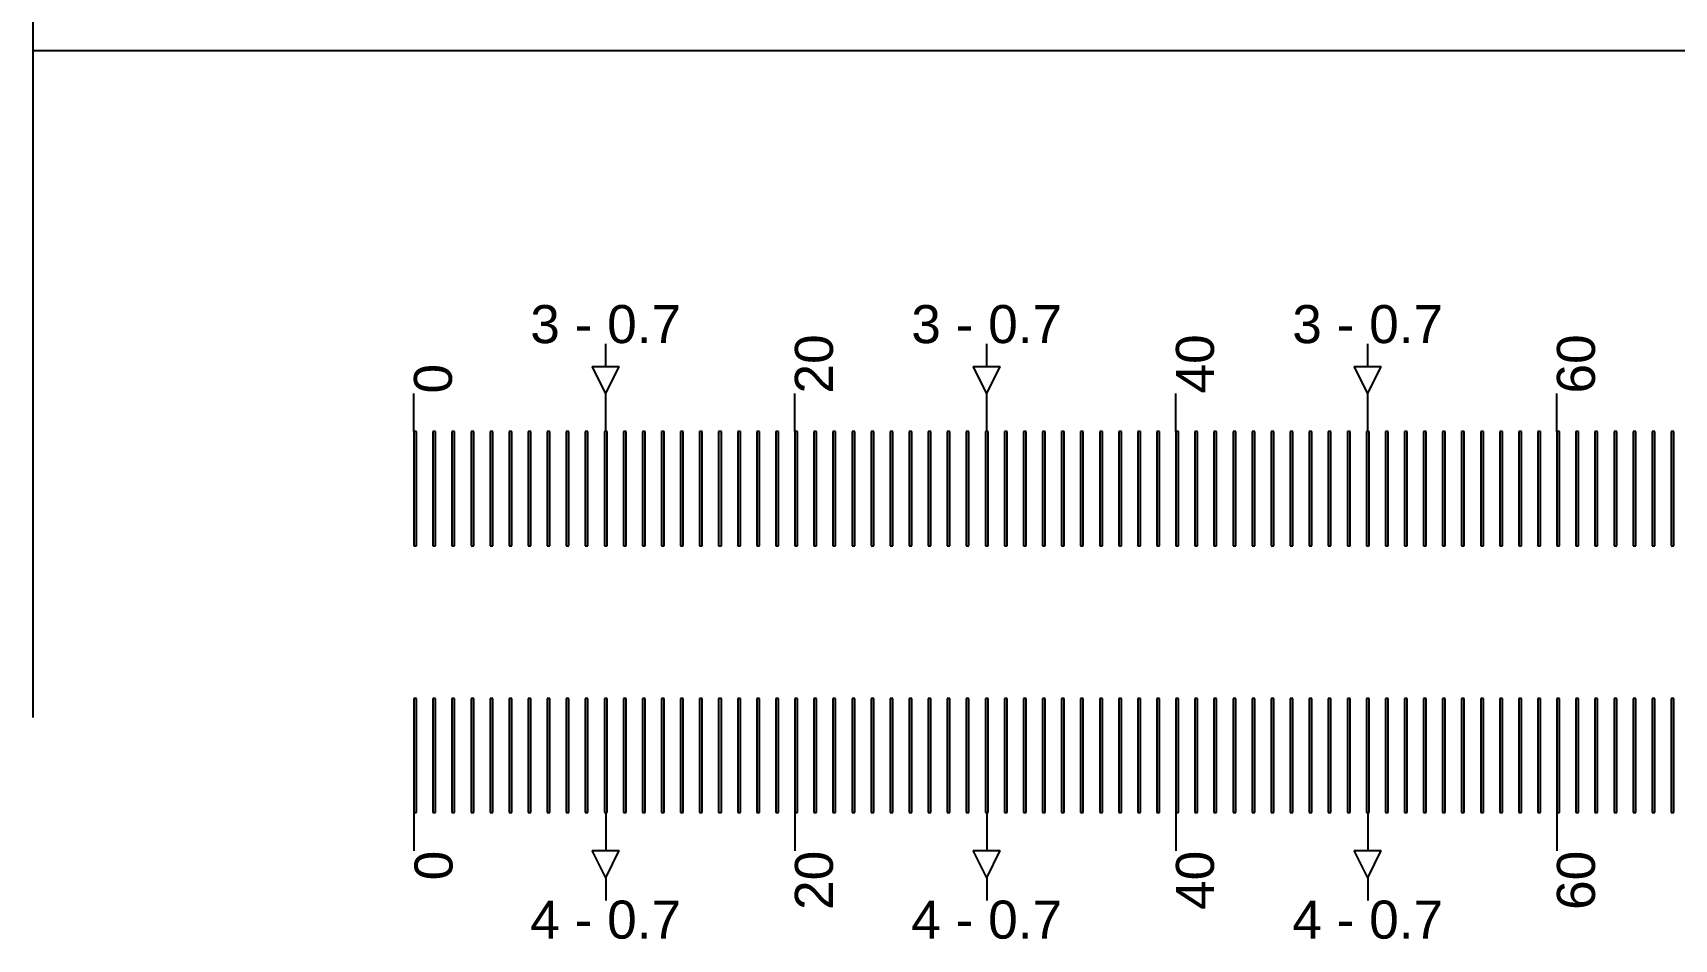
# Model space of a CAD drawing. Extents: x -119394 to 128420, y 74496 to 185496.
# Drawn here: x 4356.8 to 4787.6, y 156962.7 to 157200.5 of the extents above; entities that cross this region are included whole.
import ezdxf

# ---------------------------------------------------------------- set-up
doc = ezdxf.new("R2010")
doc.units = 13
doc.layers.add('CL - Label-1', color=120, linetype='Continuous')
doc.layers.add('CL - Label-2', color=132, linetype='Continuous')
doc.layers.add('CL - Sub-Micro', color=7, linetype='Continuous', true_color=0x47d1ff)
doc.styles.get("Standard").update_dxf_attribs({"font": 'arial.ttf'})

msp = doc.modelspace()

# ---------------------------------------------------------------- linework, layer by layer
for p, q in [((4356.79, 157370.86), (4356.79, 157020.86)), ((4356.79, 157195.86), (14856.79, 157195.86)), ((4507.14, 157112.94), (4507.14, 157118.94)), ((4607.14, 157112.94), (4607.14, 157118.94)), ((4707.14, 157112.94), (4707.14, 157118.94)), ((4456.79, 157095.86), (4456.79, 157105.86)), ((4507.14, 157095.86), (4507.14, 157105.86)), ((4556.79, 157095.86), (4556.79, 157105.86)), ((4607.14, 157095.86), (4607.14, 157105.86)), ((4656.79, 157095.86), (4656.79, 157105.86)), ((4707.14, 157095.86), (4707.14, 157105.86)), ((4756.79, 157095.86), (4756.79, 157105.86)), ((4456.79, 156995.86), (4456.79, 156985.86)), ((4507.14, 156995.86), (4507.14, 156985.86)), ((4556.79, 156995.86), (4556.79, 156985.86)), ((4607.14, 156995.86), (4607.14, 156985.86)), ((4656.79, 156995.86), (4656.79, 156985.86)), ((4707.14, 156995.86), (4707.14, 156985.86)), ((4756.79, 156995.86), (4756.79, 156985.86)), ((4507.14, 156978.79), (4507.14, 156972.79)), ((4607.14, 156978.79), (4607.14, 156972.79)), ((4707.14, 156978.79), (4707.14, 156972.79))]:
    msp.add_line(p, q)
at = {"layer": 'CL - Label-2'}
for p, q in [((4507.14, 157105.86), (4503.6, 157112.96)), ((4503.6, 157112.96), (4510.67, 157112.96)), ((4507.14, 157105.86), (4510.67, 157112.96)), ((4607.14, 157105.86), (4603.6, 157112.96)), ((4603.6, 157112.96), (4610.67, 157112.96)), ((4607.14, 157105.86), (4610.67, 157112.96)), ((4707.14, 157105.86), (4703.6, 157112.96)), ((4703.6, 157112.96), (4710.67, 157112.96)), ((4707.14, 157105.86), (4710.67, 157112.96)), ((4507.14, 156978.79), (4503.6, 156985.89)), ((4503.6, 156985.89), (4510.67, 156985.89)), ((4507.14, 156978.79), (4510.67, 156985.89)), ((4607.14, 156978.79), (4603.6, 156985.89)), ((4603.6, 156985.89), (4610.67, 156985.89)), ((4607.14, 156978.79), (4610.67, 156985.89)), ((4707.14, 156978.79), (4703.6, 156985.89)), ((4703.6, 156985.89), (4710.67, 156985.89)), ((4707.14, 156978.79), (4710.67, 156985.89))]:
    msp.add_line(p, q, dxfattribs=at)
at = {"layer": 'CL - Sub-Micro'}
for p, q in [((4456.79, 157095.86), (4456.79, 157065.86)), ((4457.49, 157095.86), (4456.79, 157095.86)), ((4457.49, 157065.86), (4457.49, 157095.86)), ((4461.79, 157095.86), (4461.79, 157065.86)), ((4462.49, 157095.86), (4461.79, 157095.86)), ((4462.49, 157065.86), (4462.49, 157095.86)), ((4466.79, 157095.86), (4466.79, 157065.86)), ((4467.49, 157095.86), (4466.79, 157095.86)), ((4467.49, 157065.86), (4467.49, 157095.86)), ((4471.79, 157095.86), (4471.79, 157065.86)), ((4472.49, 157095.86), (4471.79, 157095.86)), ((4472.49, 157065.86), (4472.49, 157095.86)), ((4476.79, 157095.86), (4476.79, 157065.86)), ((4477.49, 157095.86), (4476.79, 157095.86)), ((4477.49, 157065.86), (4477.49, 157095.86)), ((4481.79, 157095.86), (4481.79, 157065.86)), ((4482.49, 157095.86), (4481.79, 157095.86)), ((4482.49, 157065.86), (4482.49, 157095.86)), ((4486.79, 157095.86), (4486.79, 157065.86)), ((4487.49, 157095.86), (4486.79, 157095.86)), ((4487.49, 157065.86), (4487.49, 157095.86)), ((4491.79, 157095.86), (4491.79, 157065.86)), ((4492.49, 157095.86), (4491.79, 157095.86)), ((4492.49, 157065.86), (4492.49, 157095.86)), ((4496.79, 157095.86), (4496.79, 157065.86)), ((4497.49, 157095.86), (4496.79, 157095.86)), ((4497.49, 157065.86), (4497.49, 157095.86)), ((4501.79, 157095.86), (4501.79, 157065.86)), ((4502.49, 157095.86), (4501.79, 157095.86)), ((4502.49, 157065.86), (4502.49, 157095.86)), ((4506.79, 157095.86), (4506.79, 157065.86)), ((4507.49, 157095.86), (4506.79, 157095.86)), ((4507.49, 157065.86), (4507.49, 157095.86)), ((4511.79, 157095.86), (4511.79, 157065.86)), ((4512.49, 157095.86), (4511.79, 157095.86)), ((4512.49, 157065.86), (4512.49, 157095.86)), ((4516.79, 157095.86), (4516.79, 157065.86)), ((4517.49, 157095.86), (4516.79, 157095.86)), ((4517.49, 157065.86), (4517.49, 157095.86)), ((4521.79, 157095.86), (4521.79, 157065.86)), ((4522.49, 157095.86), (4521.79, 157095.86)), ((4522.49, 157065.86), (4522.49, 157095.86)), ((4526.79, 157095.86), (4526.79, 157065.86)), ((4527.49, 157095.86), (4526.79, 157095.86)), ((4527.49, 157065.86), (4527.49, 157095.86)), ((4531.79, 157095.86), (4531.79, 157065.86)), ((4532.49, 157095.86), (4531.79, 157095.86)), ((4532.49, 157065.86), (4532.49, 157095.86)), ((4536.79, 157095.86), (4536.79, 157065.86)), ((4537.49, 157095.86), (4536.79, 157095.86)), ((4537.49, 157065.86), (4537.49, 157095.86)), ((4541.79, 157095.86), (4541.79, 157065.86)), ((4542.49, 157095.86), (4541.79, 157095.86)), ((4542.49, 157065.86), (4542.49, 157095.86)), ((4546.79, 157095.86), (4546.79, 157065.86)), ((4547.49, 157095.86), (4546.79, 157095.86)), ((4547.49, 157065.86), (4547.49, 157095.86)), ((4551.79, 157095.86), (4551.79, 157065.86)), ((4552.49, 157095.86), (4551.79, 157095.86)), ((4552.49, 157065.86), (4552.49, 157095.86)), ((4556.79, 157095.86), (4556.79, 157065.86)), ((4557.49, 157095.86), (4556.79, 157095.86)), ((4557.49, 157065.86), (4557.49, 157095.86)), ((4561.79, 157095.86), (4561.79, 157065.86)), ((4562.49, 157095.86), (4561.79, 157095.86)), ((4562.49, 157065.86), (4562.49, 157095.86)), ((4566.79, 157095.86), (4566.79, 157065.86)), ((4567.49, 157095.86), (4566.79, 157095.86)), ((4567.49, 157065.86), (4567.49, 157095.86)), ((4571.79, 157095.86), (4571.79, 157065.86)), ((4572.49, 157095.86), (4571.79, 157095.86)), ((4572.49, 157065.86), (4572.49, 157095.86)), ((4576.79, 157095.86), (4576.79, 157065.86)), ((4577.49, 157095.86), (4576.79, 157095.86)), ((4577.49, 157065.86), (4577.49, 157095.86)), ((4581.79, 157095.86), (4581.79, 157065.86)), ((4582.49, 157095.86), (4581.79, 157095.86)), ((4582.49, 157065.86), (4582.49, 157095.86)), ((4586.79, 157095.86), (4586.79, 157065.86)), ((4587.49, 157095.86), (4586.79, 157095.86)), ((4587.49, 157065.86), (4587.49, 157095.86)), ((4591.79, 157095.86), (4591.79, 157065.86)), ((4592.49, 157095.86), (4591.79, 157095.86)), ((4592.49, 157065.86), (4592.49, 157095.86)), ((4596.79, 157095.86), (4596.79, 157065.86)), ((4597.49, 157095.86), (4596.79, 157095.86)), ((4597.49, 157065.86), (4597.49, 157095.86)), ((4601.79, 157095.86), (4601.79, 157065.86)), ((4602.49, 157095.86), (4601.79, 157095.86)), ((4602.49, 157065.86), (4602.49, 157095.86)), ((4606.79, 157095.86), (4606.79, 157065.86)), ((4607.49, 157095.86), (4606.79, 157095.86)), ((4607.49, 157065.86), (4607.49, 157095.86)), ((4611.79, 157095.86), (4611.79, 157065.86)), ((4612.49, 157095.86), (4611.79, 157095.86)), ((4612.49, 157065.86), (4612.49, 157095.86)), ((4616.79, 157095.86), (4616.79, 157065.86)), ((4617.49, 157095.86), (4616.79, 157095.86)), ((4617.49, 157065.86), (4617.49, 157095.86)), ((4621.79, 157095.86), (4621.79, 157065.86)), ((4622.49, 157095.86), (4621.79, 157095.86)), ((4622.49, 157065.86), (4622.49, 157095.86)), ((4626.79, 157095.86), (4626.79, 157065.86)), ((4627.49, 157095.86), (4626.79, 157095.86)), ((4627.49, 157065.86), (4627.49, 157095.86)), ((4631.79, 157095.86), (4631.79, 157065.86)), ((4632.49, 157095.86), (4631.79, 157095.86)), ((4632.49, 157065.86), (4632.49, 157095.86)), ((4636.79, 157095.86), (4636.79, 157065.86)), ((4637.49, 157095.86), (4636.79, 157095.86)), ((4637.49, 157065.86), (4637.49, 157095.86)), ((4641.79, 157095.86), (4641.79, 157065.86)), ((4642.49, 157095.86), (4641.79, 157095.86)), ((4642.49, 157065.86), (4642.49, 157095.86)), ((4646.79, 157095.86), (4646.79, 157065.86)), ((4647.49, 157095.86), (4646.79, 157095.86)), ((4647.49, 157065.86), (4647.49, 157095.86)), ((4651.79, 157095.86), (4651.79, 157065.86)), ((4652.49, 157095.86), (4651.79, 157095.86)), ((4652.49, 157065.86), (4652.49, 157095.86)), ((4656.79, 157095.86), (4656.79, 157065.86)), ((4657.49, 157095.86), (4656.79, 157095.86)), ((4657.49, 157065.86), (4657.49, 157095.86)), ((4661.79, 157095.86), (4661.79, 157065.86)), ((4662.49, 157095.86), (4661.79, 157095.86)), ((4662.49, 157065.86), (4662.49, 157095.86)), ((4666.79, 157095.86), (4666.79, 157065.86)), ((4667.49, 157095.86), (4666.79, 157095.86)), ((4667.49, 157065.86), (4667.49, 157095.86)), ((4671.79, 157095.86), (4671.79, 157065.86)), ((4672.49, 157095.86), (4671.79, 157095.86)), ((4672.49, 157065.86), (4672.49, 157095.86)), ((4676.79, 157095.86), (4676.79, 157065.86)), ((4677.49, 157095.86), (4676.79, 157095.86)), ((4677.49, 157065.86), (4677.49, 157095.86)), ((4681.79, 157095.86), (4681.79, 157065.86)), ((4682.49, 157095.86), (4681.79, 157095.86)), ((4682.49, 157065.86), (4682.49, 157095.86)), ((4686.79, 157095.86), (4686.79, 157065.86)), ((4687.49, 157095.86), (4686.79, 157095.86)), ((4687.49, 157065.86), (4687.49, 157095.86)), ((4691.79, 157095.86), (4691.79, 157065.86)), ((4692.49, 157095.86), (4691.79, 157095.86)), ((4692.49, 157065.86), (4692.49, 157095.86)), ((4696.79, 157095.86), (4696.79, 157065.86)), ((4697.49, 157095.86), (4696.79, 157095.86)), ((4697.49, 157065.86), (4697.49, 157095.86)), ((4701.79, 157095.86), (4701.79, 157065.86)), ((4702.49, 157095.86), (4701.79, 157095.86)), ((4702.49, 157065.86), (4702.49, 157095.86)), ((4706.79, 157095.86), (4706.79, 157065.86)), ((4707.49, 157095.86), (4706.79, 157095.86)), ((4707.49, 157065.86), (4707.49, 157095.86)), ((4711.79, 157095.86), (4711.79, 157065.86)), ((4712.49, 157095.86), (4711.79, 157095.86)), ((4712.49, 157065.86), (4712.49, 157095.86)), ((4716.79, 157095.86), (4716.79, 157065.86)), ((4717.49, 157095.86), (4716.79, 157095.86)), ((4717.49, 157065.86), (4717.49, 157095.86)), ((4721.79, 157095.86), (4721.79, 157065.86)), ((4722.49, 157095.86), (4721.79, 157095.86)), ((4722.49, 157065.86), (4722.49, 157095.86)), ((4726.79, 157095.86), (4726.79, 157065.86)), ((4727.49, 157095.86), (4726.79, 157095.86)), ((4727.49, 157065.86), (4727.49, 157095.86)), ((4731.79, 157095.86), (4731.79, 157065.86)), ((4732.49, 157095.86), (4731.79, 157095.86)), ((4732.49, 157065.86), (4732.49, 157095.86)), ((4736.79, 157095.86), (4736.79, 157065.86)), ((4737.49, 157095.86), (4736.79, 157095.86)), ((4737.49, 157065.86), (4737.49, 157095.86)), ((4741.79, 157095.86), (4741.79, 157065.86)), ((4742.49, 157095.86), (4741.79, 157095.86)), ((4742.49, 157065.86), (4742.49, 157095.86)), ((4746.79, 157095.86), (4746.79, 157065.86)), ((4747.49, 157095.86), (4746.79, 157095.86)), ((4747.49, 157065.86), (4747.49, 157095.86)), ((4751.79, 157095.86), (4751.79, 157065.86)), ((4752.49, 157095.86), (4751.79, 157095.86)), ((4752.49, 157065.86), (4752.49, 157095.86)), ((4756.79, 157095.86), (4756.79, 157065.86)), ((4757.49, 157095.86), (4756.79, 157095.86)), ((4757.49, 157065.86), (4757.49, 157095.86)), ((4761.79, 157095.86), (4761.79, 157065.86)), ((4762.49, 157095.86), (4761.79, 157095.86)), ((4762.49, 157065.86), (4762.49, 157095.86)), ((4766.79, 157095.86), (4766.79, 157065.86)), ((4767.49, 157095.86), (4766.79, 157095.86)), ((4767.49, 157065.86), (4767.49, 157095.86)), ((4771.79, 157095.86), (4771.79, 157065.86)), ((4772.49, 157095.86), (4771.79, 157095.86)), ((4772.49, 157065.86), (4772.49, 157095.86)), ((4776.79, 157095.86), (4776.79, 157065.86)), ((4777.49, 157095.86), (4776.79, 157095.86)), ((4777.49, 157065.86), (4777.49, 157095.86)), ((4781.79, 157095.86), (4781.79, 157065.86)), ((4782.49, 157095.86), (4781.79, 157095.86)), ((4782.49, 157065.86), (4782.49, 157095.86)), ((4786.79, 157095.86), (4786.79, 157065.86)), ((4787.49, 157095.86), (4786.79, 157095.86)), ((4787.49, 157065.86), (4787.49, 157095.86)), ((4456.79, 157065.86), (4457.49, 157065.86)), ((4461.79, 157065.86), (4462.49, 157065.86)), ((4466.79, 157065.86), (4467.49, 157065.86)), ((4471.79, 157065.86), (4472.49, 157065.86)), ((4476.79, 157065.86), (4477.49, 157065.86)), ((4481.79, 157065.86), (4482.49, 157065.86)), ((4486.79, 157065.86), (4487.49, 157065.86)), ((4491.79, 157065.86), (4492.49, 157065.86)), ((4496.79, 157065.86), (4497.49, 157065.86)), ((4501.79, 157065.86), (4502.49, 157065.86)), ((4506.79, 157065.86), (4507.49, 157065.86)), ((4511.79, 157065.86), (4512.49, 157065.86)), ((4516.79, 157065.86), (4517.49, 157065.86)), ((4521.79, 157065.86), (4522.49, 157065.86)), ((4526.79, 157065.86), (4527.49, 157065.86)), ((4531.79, 157065.86), (4532.49, 157065.86)), ((4536.79, 157065.86), (4537.49, 157065.86)), ((4541.79, 157065.86), (4542.49, 157065.86)), ((4546.79, 157065.86), (4547.49, 157065.86)), ((4551.79, 157065.86), (4552.49, 157065.86)), ((4556.79, 157065.86), (4557.49, 157065.86)), ((4561.79, 157065.86), (4562.49, 157065.86)), ((4566.79, 157065.86), (4567.49, 157065.86)), ((4571.79, 157065.86), (4572.49, 157065.86)), ((4576.79, 157065.86), (4577.49, 157065.86)), ((4581.79, 157065.86), (4582.49, 157065.86)), ((4586.79, 157065.86), (4587.49, 157065.86)), ((4591.79, 157065.86), (4592.49, 157065.86)), ((4596.79, 157065.86), (4597.49, 157065.86)), ((4601.79, 157065.86), (4602.49, 157065.86)), ((4606.79, 157065.86), (4607.49, 157065.86)), ((4611.79, 157065.86), (4612.49, 157065.86)), ((4616.79, 157065.86), (4617.49, 157065.86)), ((4621.79, 157065.86), (4622.49, 157065.86)), ((4626.79, 157065.86), (4627.49, 157065.86)), ((4631.79, 157065.86), (4632.49, 157065.86)), ((4636.79, 157065.86), (4637.49, 157065.86)), ((4641.79, 157065.86), (4642.49, 157065.86)), ((4646.79, 157065.86), (4647.49, 157065.86)), ((4651.79, 157065.86), (4652.49, 157065.86)), ((4656.79, 157065.86), (4657.49, 157065.86)), ((4661.79, 157065.86), (4662.49, 157065.86)), ((4666.79, 157065.86), (4667.49, 157065.86)), ((4671.79, 157065.86), (4672.49, 157065.86)), ((4676.79, 157065.86), (4677.49, 157065.86)), ((4681.79, 157065.86), (4682.49, 157065.86)), ((4686.79, 157065.86), (4687.49, 157065.86)), ((4691.79, 157065.86), (4692.49, 157065.86)), ((4696.79, 157065.86), (4697.49, 157065.86)), ((4701.79, 157065.86), (4702.49, 157065.86)), ((4706.79, 157065.86), (4707.49, 157065.86)), ((4711.79, 157065.86), (4712.49, 157065.86)), ((4716.79, 157065.86), (4717.49, 157065.86)), ((4721.79, 157065.86), (4722.49, 157065.86)), ((4726.79, 157065.86), (4727.49, 157065.86)), ((4731.79, 157065.86), (4732.49, 157065.86)), ((4736.79, 157065.86), (4737.49, 157065.86)), ((4741.79, 157065.86), (4742.49, 157065.86)), ((4746.79, 157065.86), (4747.49, 157065.86)), ((4751.79, 157065.86), (4752.49, 157065.86)), ((4756.79, 157065.86), (4757.49, 157065.86)), ((4761.79, 157065.86), (4762.49, 157065.86)), ((4766.79, 157065.86), (4767.49, 157065.86)), ((4771.79, 157065.86), (4772.49, 157065.86)), ((4776.79, 157065.86), (4777.49, 157065.86)), ((4781.79, 157065.86), (4782.49, 157065.86)), ((4786.79, 157065.86), (4787.49, 157065.86)), ((4456.79, 157025.86), (4456.79, 156995.86)), ((4457.49, 157025.86), (4456.79, 157025.86)), ((4457.49, 156995.86), (4457.49, 157025.86)), ((4461.79, 157025.86), (4461.79, 156995.86)), ((4462.49, 157025.86), (4461.79, 157025.86)), ((4462.49, 156995.86), (4462.49, 157025.86)), ((4466.79, 157025.86), (4466.79, 156995.86)), ((4467.49, 157025.86), (4466.79, 157025.86)), ((4467.49, 156995.86), (4467.49, 157025.86)), ((4471.79, 157025.86), (4471.79, 156995.86)), ((4472.49, 157025.86), (4471.79, 157025.86)), ((4472.49, 156995.86), (4472.49, 157025.86)), ((4476.79, 157025.86), (4476.79, 156995.86)), ((4477.49, 157025.86), (4476.79, 157025.86)), ((4477.49, 156995.86), (4477.49, 157025.86)), ((4481.79, 157025.86), (4481.79, 156995.86)), ((4482.49, 157025.86), (4481.79, 157025.86)), ((4482.49, 156995.86), (4482.49, 157025.86)), ((4486.79, 157025.86), (4486.79, 156995.86)), ((4487.49, 157025.86), (4486.79, 157025.86)), ((4487.49, 156995.86), (4487.49, 157025.86)), ((4491.79, 157025.86), (4491.79, 156995.86)), ((4492.49, 157025.86), (4491.79, 157025.86)), ((4492.49, 156995.86), (4492.49, 157025.86)), ((4496.79, 157025.86), (4496.79, 156995.86)), ((4497.49, 157025.86), (4496.79, 157025.86)), ((4497.49, 156995.86), (4497.49, 157025.86)), ((4501.79, 157025.86), (4501.79, 156995.86)), ((4502.49, 157025.86), (4501.79, 157025.86)), ((4502.49, 156995.86), (4502.49, 157025.86)), ((4506.79, 157025.86), (4506.79, 156995.86)), ((4507.49, 157025.86), (4506.79, 157025.86)), ((4507.49, 156995.86), (4507.49, 157025.86)), ((4511.79, 157025.86), (4511.79, 156995.86)), ((4512.49, 157025.86), (4511.79, 157025.86)), ((4512.49, 156995.86), (4512.49, 157025.86)), ((4516.79, 157025.86), (4516.79, 156995.86)), ((4517.49, 157025.86), (4516.79, 157025.86)), ((4517.49, 156995.86), (4517.49, 157025.86)), ((4521.79, 157025.86), (4521.79, 156995.86)), ((4522.49, 157025.86), (4521.79, 157025.86)), ((4522.49, 156995.86), (4522.49, 157025.86)), ((4526.79, 157025.86), (4526.79, 156995.86)), ((4527.49, 157025.86), (4526.79, 157025.86)), ((4527.49, 156995.86), (4527.49, 157025.86)), ((4531.79, 157025.86), (4531.79, 156995.86)), ((4532.49, 157025.86), (4531.79, 157025.86)), ((4532.49, 156995.86), (4532.49, 157025.86)), ((4536.79, 157025.86), (4536.79, 156995.86)), ((4537.49, 157025.86), (4536.79, 157025.86)), ((4537.49, 156995.86), (4537.49, 157025.86)), ((4541.79, 157025.86), (4541.79, 156995.86)), ((4542.49, 157025.86), (4541.79, 157025.86)), ((4542.49, 156995.86), (4542.49, 157025.86)), ((4546.79, 157025.86), (4546.79, 156995.86)), ((4547.49, 157025.86), (4546.79, 157025.86)), ((4547.49, 156995.86), (4547.49, 157025.86)), ((4551.79, 157025.86), (4551.79, 156995.86)), ((4552.49, 157025.86), (4551.79, 157025.86)), ((4552.49, 156995.86), (4552.49, 157025.86)), ((4556.79, 157025.86), (4556.79, 156995.86)), ((4557.49, 157025.86), (4556.79, 157025.86)), ((4557.49, 156995.86), (4557.49, 157025.86)), ((4561.79, 157025.86), (4561.79, 156995.86)), ((4562.49, 157025.86), (4561.79, 157025.86)), ((4562.49, 156995.86), (4562.49, 157025.86)), ((4566.79, 157025.86), (4566.79, 156995.86)), ((4567.49, 157025.86), (4566.79, 157025.86)), ((4567.49, 156995.86), (4567.49, 157025.86)), ((4571.79, 157025.86), (4571.79, 156995.86)), ((4572.49, 157025.86), (4571.79, 157025.86)), ((4572.49, 156995.86), (4572.49, 157025.86)), ((4576.79, 157025.86), (4576.79, 156995.86)), ((4577.49, 157025.86), (4576.79, 157025.86)), ((4577.49, 156995.86), (4577.49, 157025.86)), ((4581.79, 157025.86), (4581.79, 156995.86)), ((4582.49, 157025.86), (4581.79, 157025.86)), ((4582.49, 156995.86), (4582.49, 157025.86)), ((4586.79, 157025.86), (4586.79, 156995.86)), ((4587.49, 157025.86), (4586.79, 157025.86)), ((4587.49, 156995.86), (4587.49, 157025.86)), ((4591.79, 157025.86), (4591.79, 156995.86)), ((4592.49, 157025.86), (4591.79, 157025.86)), ((4592.49, 156995.86), (4592.49, 157025.86)), ((4596.79, 157025.86), (4596.79, 156995.86)), ((4597.49, 157025.86), (4596.79, 157025.86)), ((4597.49, 156995.86), (4597.49, 157025.86)), ((4601.79, 157025.86), (4601.79, 156995.86)), ((4602.49, 157025.86), (4601.79, 157025.86)), ((4602.49, 156995.86), (4602.49, 157025.86)), ((4606.79, 157025.86), (4606.79, 156995.86)), ((4607.49, 157025.86), (4606.79, 157025.86)), ((4607.49, 156995.86), (4607.49, 157025.86)), ((4611.79, 157025.86), (4611.79, 156995.86)), ((4612.49, 157025.86), (4611.79, 157025.86)), ((4612.49, 156995.86), (4612.49, 157025.86)), ((4616.79, 157025.86), (4616.79, 156995.86)), ((4617.49, 157025.86), (4616.79, 157025.86)), ((4617.49, 156995.86), (4617.49, 157025.86)), ((4621.79, 157025.86), (4621.79, 156995.86)), ((4622.49, 157025.86), (4621.79, 157025.86)), ((4622.49, 156995.86), (4622.49, 157025.86)), ((4626.79, 157025.86), (4626.79, 156995.86)), ((4627.49, 157025.86), (4626.79, 157025.86)), ((4627.49, 156995.86), (4627.49, 157025.86)), ((4631.79, 157025.86), (4631.79, 156995.86)), ((4632.49, 157025.86), (4631.79, 157025.86)), ((4632.49, 156995.86), (4632.49, 157025.86)), ((4636.79, 157025.86), (4636.79, 156995.86)), ((4637.49, 157025.86), (4636.79, 157025.86)), ((4637.49, 156995.86), (4637.49, 157025.86)), ((4641.79, 157025.86), (4641.79, 156995.86)), ((4642.49, 157025.86), (4641.79, 157025.86)), ((4642.49, 156995.86), (4642.49, 157025.86)), ((4646.79, 157025.86), (4646.79, 156995.86)), ((4647.49, 157025.86), (4646.79, 157025.86)), ((4647.49, 156995.86), (4647.49, 157025.86)), ((4651.79, 157025.86), (4651.79, 156995.86)), ((4652.49, 157025.86), (4651.79, 157025.86)), ((4652.49, 156995.86), (4652.49, 157025.86)), ((4656.79, 157025.86), (4656.79, 156995.86)), ((4657.49, 157025.86), (4656.79, 157025.86)), ((4657.49, 156995.86), (4657.49, 157025.86)), ((4661.79, 157025.86), (4661.79, 156995.86)), ((4662.49, 157025.86), (4661.79, 157025.86)), ((4662.49, 156995.86), (4662.49, 157025.86)), ((4666.79, 157025.86), (4666.79, 156995.86)), ((4667.49, 157025.86), (4666.79, 157025.86)), ((4667.49, 156995.86), (4667.49, 157025.86)), ((4671.79, 157025.86), (4671.79, 156995.86)), ((4672.49, 157025.86), (4671.79, 157025.86)), ((4672.49, 156995.86), (4672.49, 157025.86)), ((4676.79, 157025.86), (4676.79, 156995.86)), ((4677.49, 157025.86), (4676.79, 157025.86)), ((4677.49, 156995.86), (4677.49, 157025.86)), ((4681.79, 157025.86), (4681.79, 156995.86)), ((4682.49, 157025.86), (4681.79, 157025.86)), ((4682.49, 156995.86), (4682.49, 157025.86)), ((4686.79, 157025.86), (4686.79, 156995.86)), ((4687.49, 157025.86), (4686.79, 157025.86)), ((4687.49, 156995.86), (4687.49, 157025.86)), ((4691.79, 157025.86), (4691.79, 156995.86)), ((4692.49, 157025.86), (4691.79, 157025.86)), ((4692.49, 156995.86), (4692.49, 157025.86)), ((4696.79, 157025.86), (4696.79, 156995.86)), ((4697.49, 157025.86), (4696.79, 157025.86)), ((4697.49, 156995.86), (4697.49, 157025.86)), ((4701.79, 157025.86), (4701.79, 156995.86)), ((4702.49, 157025.86), (4701.79, 157025.86)), ((4702.49, 156995.86), (4702.49, 157025.86)), ((4706.79, 157025.86), (4706.79, 156995.86)), ((4707.49, 157025.86), (4706.79, 157025.86)), ((4707.49, 156995.86), (4707.49, 157025.86)), ((4711.79, 157025.86), (4711.79, 156995.86)), ((4712.49, 157025.86), (4711.79, 157025.86)), ((4712.49, 156995.86), (4712.49, 157025.86)), ((4716.79, 157025.86), (4716.79, 156995.86)), ((4717.49, 157025.86), (4716.79, 157025.86)), ((4717.49, 156995.86), (4717.49, 157025.86)), ((4721.79, 157025.86), (4721.79, 156995.86)), ((4722.49, 157025.86), (4721.79, 157025.86)), ((4722.49, 156995.86), (4722.49, 157025.86)), ((4726.79, 157025.86), (4726.79, 156995.86)), ((4727.49, 157025.86), (4726.79, 157025.86)), ((4727.49, 156995.86), (4727.49, 157025.86)), ((4731.79, 157025.86), (4731.79, 156995.86)), ((4732.49, 157025.86), (4731.79, 157025.86)), ((4732.49, 156995.86), (4732.49, 157025.86)), ((4736.79, 157025.86), (4736.79, 156995.86)), ((4737.49, 157025.86), (4736.79, 157025.86)), ((4737.49, 156995.86), (4737.49, 157025.86)), ((4741.79, 157025.86), (4741.79, 156995.86)), ((4742.49, 157025.86), (4741.79, 157025.86)), ((4742.49, 156995.86), (4742.49, 157025.86)), ((4746.79, 157025.86), (4746.79, 156995.86)), ((4747.49, 157025.86), (4746.79, 157025.86)), ((4747.49, 156995.86), (4747.49, 157025.86)), ((4751.79, 157025.86), (4751.79, 156995.86)), ((4752.49, 157025.86), (4751.79, 157025.86)), ((4752.49, 156995.86), (4752.49, 157025.86)), ((4756.79, 157025.86), (4756.79, 156995.86)), ((4757.49, 157025.86), (4756.79, 157025.86)), ((4757.49, 156995.86), (4757.49, 157025.86)), ((4761.79, 157025.86), (4761.79, 156995.86)), ((4762.49, 157025.86), (4761.79, 157025.86)), ((4762.49, 156995.86), (4762.49, 157025.86)), ((4766.79, 157025.86), (4766.79, 156995.86)), ((4767.49, 157025.86), (4766.79, 157025.86)), ((4767.49, 156995.86), (4767.49, 157025.86)), ((4771.79, 157025.86), (4771.79, 156995.86)), ((4772.49, 157025.86), (4771.79, 157025.86)), ((4772.49, 156995.86), (4772.49, 157025.86)), ((4776.79, 157025.86), (4776.79, 156995.86)), ((4777.49, 157025.86), (4776.79, 157025.86)), ((4777.49, 156995.86), (4777.49, 157025.86)), ((4781.79, 157025.86), (4781.79, 156995.86)), ((4782.49, 157025.86), (4781.79, 157025.86)), ((4782.49, 156995.86), (4782.49, 157025.86)), ((4786.79, 157025.86), (4786.79, 156995.86)), ((4787.49, 157025.86), (4786.79, 157025.86)), ((4787.49, 156995.86), (4787.49, 157025.86)), ((4456.79, 156995.86), (4457.49, 156995.86)), ((4461.79, 156995.86), (4462.49, 156995.86)), ((4466.79, 156995.86), (4467.49, 156995.86)), ((4471.79, 156995.86), (4472.49, 156995.86)), ((4476.79, 156995.86), (4477.49, 156995.86)), ((4481.79, 156995.86), (4482.49, 156995.86)), ((4486.79, 156995.86), (4487.49, 156995.86)), ((4491.79, 156995.86), (4492.49, 156995.86)), ((4496.79, 156995.86), (4497.49, 156995.86)), ((4501.79, 156995.86), (4502.49, 156995.86)), ((4506.79, 156995.86), (4507.49, 156995.86)), ((4511.79, 156995.86), (4512.49, 156995.86)), ((4516.79, 156995.86), (4517.49, 156995.86)), ((4521.79, 156995.86), (4522.49, 156995.86)), ((4526.79, 156995.86), (4527.49, 156995.86)), ((4531.79, 156995.86), (4532.49, 156995.86)), ((4536.79, 156995.86), (4537.49, 156995.86)), ((4541.79, 156995.86), (4542.49, 156995.86)), ((4546.79, 156995.86), (4547.49, 156995.86)), ((4551.79, 156995.86), (4552.49, 156995.86)), ((4556.79, 156995.86), (4557.49, 156995.86)), ((4561.79, 156995.86), (4562.49, 156995.86)), ((4566.79, 156995.86), (4567.49, 156995.86)), ((4571.79, 156995.86), (4572.49, 156995.86)), ((4576.79, 156995.86), (4577.49, 156995.86)), ((4581.79, 156995.86), (4582.49, 156995.86)), ((4586.79, 156995.86), (4587.49, 156995.86)), ((4591.79, 156995.86), (4592.49, 156995.86)), ((4596.79, 156995.86), (4597.49, 156995.86)), ((4601.79, 156995.86), (4602.49, 156995.86)), ((4606.79, 156995.86), (4607.49, 156995.86)), ((4611.79, 156995.86), (4612.49, 156995.86)), ((4616.79, 156995.86), (4617.49, 156995.86)), ((4621.79, 156995.86), (4622.49, 156995.86)), ((4626.79, 156995.86), (4627.49, 156995.86)), ((4631.79, 156995.86), (4632.49, 156995.86)), ((4636.79, 156995.86), (4637.49, 156995.86)), ((4641.79, 156995.86), (4642.49, 156995.86)), ((4646.79, 156995.86), (4647.49, 156995.86)), ((4651.79, 156995.86), (4652.49, 156995.86)), ((4656.79, 156995.86), (4657.49, 156995.86)), ((4661.79, 156995.86), (4662.49, 156995.86)), ((4666.79, 156995.86), (4667.49, 156995.86)), ((4671.79, 156995.86), (4672.49, 156995.86)), ((4676.79, 156995.86), (4677.49, 156995.86)), ((4681.79, 156995.86), (4682.49, 156995.86)), ((4686.79, 156995.86), (4687.49, 156995.86)), ((4691.79, 156995.86), (4692.49, 156995.86)), ((4696.79, 156995.86), (4697.49, 156995.86)), ((4701.79, 156995.86), (4702.49, 156995.86)), ((4706.79, 156995.86), (4707.49, 156995.86)), ((4711.79, 156995.86), (4712.49, 156995.86)), ((4716.79, 156995.86), (4717.49, 156995.86)), ((4721.79, 156995.86), (4722.49, 156995.86)), ((4726.79, 156995.86), (4727.49, 156995.86)), ((4731.79, 156995.86), (4732.49, 156995.86)), ((4736.79, 156995.86), (4737.49, 156995.86)), ((4741.79, 156995.86), (4742.49, 156995.86)), ((4746.79, 156995.86), (4747.49, 156995.86)), ((4751.79, 156995.86), (4752.49, 156995.86)), ((4756.79, 156995.86), (4757.49, 156995.86)), ((4761.79, 156995.86), (4762.49, 156995.86)), ((4766.79, 156995.86), (4767.49, 156995.86)), ((4771.79, 156995.86), (4772.49, 156995.86)), ((4776.79, 156995.86), (4777.49, 156995.86)), ((4781.79, 156995.86), (4782.49, 156995.86)), ((4786.79, 156995.86), (4787.49, 156995.86))]:
    msp.add_line(p, q, dxfattribs=at)

# ---------------------------------------------------------------- texts
at = {"layer": 'CL - Label-1', "char_height": 10}
for s, insert, attachment_point, rotation in [('20', (4556.79, 157105.86), 1, 90), ('40', (4656.79, 157105.86), 1, 90), ('60', (4756.79, 157105.86), 1, 90), ('0', (4456.79, 157105.86), 1, 90), ('0', (4456.79, 156985.86), 7, 270), ('20', (4556.79, 156985.86), 3, 90), ('40', (4656.79, 156985.86), 3, 90), ('60', (4756.79, 156985.86), 3, 90)]:
    msp.add_mtext_dynamic_manual_height_columns(s, width=21.565, gutter_width=12.5, heights=[8.55], dxfattribs=dict(at, insert=insert, attachment_point=attachment_point, rotation=rotation))
at = {"layer": 'CL - Label-2', "char_height": 10}
for s, insert, attachment_point in [('3 - 0.7', (4507.14, 157118.94), 8), ('3 - 0.7', (4607.14, 157118.94), 8), ('3 - 0.7', (4707.14, 157118.94), 8), ('4 - 0.7', (4507.14, 156972.79), 2), ('4 - 0.7', (4607.14, 156972.79), 2), ('4 - 0.7', (4707.14, 156972.79), 2)]:
    msp.add_mtext_dynamic_manual_height_columns(s, width=52.3045, gutter_width=12.5, heights=[18.11], dxfattribs=dict(at, insert=insert, attachment_point=attachment_point))

doc.saveas('drawing.dxf')
